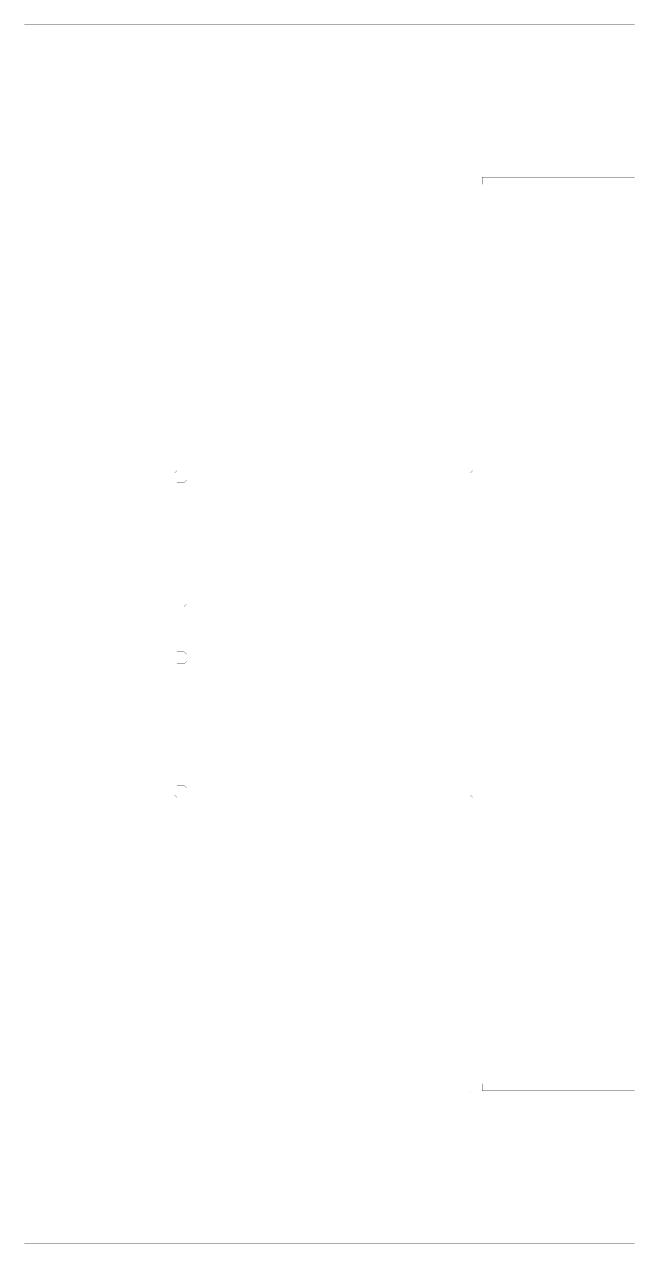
# Model space of a CAD drawing. Header units: metres. Extents: x 0 to 4935, y -4935 to 0.
# Drawn here: x 0 to 2467, y -4935 to 0 of the extents above; entities that cross this region are included whole.
import ezdxf

# ---------------------------------------------------------------- set-up
doc = ezdxf.new("R2010")
doc.units = ezdxf.units.M
doc.layers.add('conductor', color=1, linetype='Continuous')
doc.layers.add('substrate', color=5, linetype='Continuous')

msp = doc.modelspace()

# ---------------------------------------------------------------- linework, layer by layer
at = {"layer": 'conductor', "const_width": 0.5}
msp.add_lwpolyline([(2472.3, -618.1), (2462.6, -618.1), (2453, -618.1), (2443.3, -618.1), (2433.7, -618.1), (2424, -618.1), (2414.4, -618.1), (2404.7, -618.1), (2395, -618.1), (2385.4, -618.1), (2375.7, -618.1), (2366.1, -618.1), (2356.4, -618.1), (2346.8, -618.1), (2337.1, -618.1), (2327.4, -618.1), (2317.8, -618.1), (2308.1, -618.1), (2298.5, -618.1), (2288.8, -618.1), (2279.1, -618.1), (2269.5, -618.1), (2259.8, -618.1), (2250.2, -618.1), (2240.5, -618.1), (2230.9, -618.1), (2221.2, -618.1), (2211.5, -618.1), (2201.9, -618.1), (2192.2, -618.1), (2182.6, -618.1), (2172.9, -618.1), (2163.3, -618.1), (2153.6, -618.1), (2143.9, -618.1), (2134.3, -618.1), (2124.6, -618.1), (2115, -618.1), (2105.3, -618.1), (2095.7, -618.1), (2086, -618.1), (2076.3, -618.1), (2066.7, -618.1), (2057, -618.1), (2047.4, -618.1), (2037.7, -618.1), (2028.1, -618.1), (2018.4, -618.1), (2008.7, -618.1), (1999.1, -618.1), (1989.4, -618.1), (1979.8, -618.1), (1970.1, -618.1), (1960.5, -618.1), (1950.8, -618.1), (1941.1, -618.1), (1931.5, -618.1), (1921.8, -618.1), (1912.2, -618.1), (1902.5, -618.1), (1892.9, -618.1), (1883.2, -618.1), (1873.5, -618.1), (1863.9, -618.1), (1854.2, -618.1), (1854.2, -627.7), (1854.2, -637.4), (1854.2, -647), (1844.6, -656.7), (1834.9, -656.7), (1825.3, -656.7), (1815.6, -656.7), (1815.6, -666.4), (1815.6, -676), (1815.6, -685.7), (1815.6, -695.3), (1815.6, -705), (1815.6, -714.6), (1815.6, -724.3), (1815.6, -734), (1815.6, -743.6), (1815.6, -753.3), (1815.6, -762.9), (1815.6, -772.6), (1815.6, -782.3), (1815.6, -791.9), (1815.6, -801.6), (1815.6, -811.2), (1815.6, -820.9), (1815.6, -830.5), (1815.6, -840.2), (1815.6, -849.9), (1815.6, -859.5), (1815.6, -869.2), (1815.6, -878.8), (1815.6, -888.5), (1815.6, -898.1), (1815.6, -907.8), (1815.6, -917.5), (1815.6, -927.1), (1815.6, -936.8), (1815.6, -946.4), (1815.6, -956.1), (1815.6, -965.7), (1815.6, -975.4), (1815.6, -985.1), (1815.6, -994.7), (1815.6, -1004.4), (1815.6, -1014), (1815.6, -1023.7), (1815.6, -1033.3), (1815.6, -1043), (1815.6, -1052.7), (1815.6, -1062.3), (1815.6, -1072), (1815.6, -1081.6), (1815.6, -1091.3), (1815.6, -1100.9), (1815.6, -1110.6), (1815.6, -1120.3), (1815.6, -1129.9), (1815.6, -1139.6), (1815.6, -1149.2), (1815.6, -1158.9), (1815.6, -1168.5), (1815.6, -1178.2), (1815.6, -1187.9), (1815.6, -1197.5), (1815.6, -1207.2), (1815.6, -1216.8), (1815.6, -1226.5), (1815.6, -1236.1), (1815.6, -1245.8), (1815.6, -1255.5), (1815.6, -1265.1), (1815.6, -1274.8), (1815.6, -1284.4), (1815.6, -1294.1), (1815.6, -1303.8), (1815.6, -1313.4), (1815.6, -1323.1), (1815.6, -1332.7), (1815.6, -1342.4), (1815.6, -1352), (1815.6, -1361.7), (1815.6, -1371.4), (1815.6, -1381), (1815.6, -1390.7), (1815.6, -1400.3), (1815.6, -1410), (1815.6, -1419.6), (1815.6, -1429.3), (1815.6, -1439), (1815.6, -1448.6), (1815.6, -1458.3), (1815.6, -1467.9), (1815.6, -1477.6), (1815.6, -1487.2), (1815.6, -1496.9), (1815.6, -1506.6), (1815.6, -1516.2), (1815.6, -1525.9), (1815.6, -1535.5), (1815.6, -1545.2), (1815.6, -1554.8), (1815.6, -1564.5), (1815.6, -1574.2), (1815.6, -1583.8), (1815.6, -1593.5), (1815.6, -1603.1), (1815.6, -1612.8), (1815.6, -1622.4), (1815.6, -1632.1), (1815.6, -1641.8), (1815.6, -1651.4), (1815.6, -1661.1), (1815.6, -1670.7), (1815.6, -1680.4), (1815.6, -1690), (1815.6, -1699.7), (1815.6, -1709.4), (1815.6, -1719), (1815.6, -1728.7), (1815.6, -1738.3), (1815.6, -1748), (1815.6, -1757.6), (1815.6, -1767.3), (1815.6, -1777), (1815.6, -1786.6), (1815.6, -1796.3), (1815.6, -1805.9), (1805.9, -1815.6), (1796.3, -1815.6), (1786.6, -1815.6), (1777, -1815.6), (1767.3, -1815.6), (1757.6, -1815.6), (1748, -1815.6), (1738.3, -1815.6), (1728.7, -1815.6), (1719, -1815.6), (1709.4, -1815.6), (1699.7, -1815.6), (1690, -1815.6), (1680.4, -1815.6), (1670.7, -1815.6), (1661.1, -1815.6), (1651.4, -1815.6), (1641.8, -1815.6), (1632.1, -1815.6), (1622.4, -1815.6), (1612.8, -1815.6), (1603.1, -1815.6), (1593.5, -1815.6), (1583.8, -1815.6), (1574.2, -1815.6), (1564.5, -1815.6), (1554.8, -1815.6), (1545.2, -1815.6), (1535.5, -1815.6), (1525.9, -1815.6), (1516.2, -1815.6), (1506.6, -1815.6), (1496.9, -1815.6), (1487.2, -1815.6), (1477.6, -1815.6), (1467.9, -1815.6), (1458.3, -1815.6), (1448.6, -1815.6), (1439, -1815.6), (1429.3, -1815.6), (1419.6, -1815.6), (1410, -1815.6), (1400.3, -1815.6), (1390.7, -1815.6), (1381, -1815.6), (1371.4, -1815.6), (1361.7, -1815.6), (1352, -1815.6), (1342.4, -1815.6), (1332.7, -1815.6), (1323.1, -1815.6), (1313.4, -1815.6), (1303.8, -1815.6), (1294.1, -1815.6), (1284.4, -1815.6), (1274.8, -1815.6), (1265.1, -1815.6), (1255.5, -1815.6), (1245.8, -1815.6), (1236.1, -1815.6), (1226.5, -1815.6), (1216.8, -1815.6), (1207.2, -1815.6), (1197.5, -1815.6), (1187.9, -1815.6), (1178.2, -1815.6), (1168.5, -1815.6), (1158.9, -1815.6), (1149.2, -1815.6), (1139.6, -1815.6), (1129.9, -1815.6), (1120.3, -1815.6), (1110.6, -1815.6), (1100.9, -1815.6), (1091.3, -1815.6), (1081.6, -1815.6), (1072, -1815.6), (1062.3, -1815.6), (1052.7, -1815.6), (1043, -1815.6), (1033.3, -1815.6), (1023.7, -1815.6), (1014, -1815.6), (1004.4, -1815.6), (994.7, -1815.6), (985.1, -1815.6), (975.4, -1815.6), (965.7, -1815.6), (956.1, -1815.6), (946.4, -1815.6), (936.8, -1815.6), (927.1, -1815.6), (917.5, -1815.6), (907.8, -1815.6), (898.1, -1815.6), (888.5, -1815.6), (878.8, -1815.6), (869.2, -1815.6), (859.5, -1815.6), (849.9, -1815.6), (840.2, -1815.6), (830.5, -1815.6), (820.9, -1815.6), (811.2, -1815.6), (801.6, -1815.6), (791.9, -1815.6), (782.3, -1815.6), (772.6, -1815.6), (762.9, -1815.6), (753.3, -1815.6), (743.6, -1815.6), (734, -1815.6), (724.3, -1815.6), (714.6, -1815.6), (705, -1815.6), (695.3, -1815.6), (685.7, -1815.6), (676, -1815.6), (666.4, -1815.6), (656.7, -1815.6), (656.7, -1825.3), (656.7, -1834.9), (656.7, -1844.6), (647, -1854.2), (637.4, -1854.2), (627.7, -1854.2), (618.1, -1854.2), (618.1, -1863.9), (618.1, -1873.5), (618.1, -1883.2), (618.1, -1892.9), (618.1, -1902.5), (618.1, -1912.2), (618.1, -1921.8), (618.1, -1931.5), (618.1, -1941.1), (618.1, -1950.8), (618.1, -1960.5), (618.1, -1970.1), (618.1, -1979.8), (618.1, -1989.4), (618.1, -1999.1), (618.1, -2008.7), (618.1, -2018.4), (618.1, -2028.1), (618.1, -2037.7), (618.1, -2047.4), (618.1, -2057), (618.1, -2066.7), (618.1, -2076.3), (618.1, -2086), (618.1, -2095.7), (618.1, -2105.3), (618.1, -2115), (618.1, -2124.6), (618.1, -2134.3), (618.1, -2143.9), (618.1, -2153.6), (618.1, -2163.3), (618.1, -2172.9), (618.1, -2182.6), (618.1, -2192.2), (618.1, -2201.9), (618.1, -2211.5), (618.1, -2221.2), (618.1, -2230.9), (618.1, -2240.5), (618.1, -2250.2), (618.1, -2259.8), (618.1, -2269.5), (618.1, -2279.1), (618.1, -2288.8), (618.1, -2298.5), (618.1, -2308.1), (627.7, -2308.1), (637.4, -2308.1), (647, -2308.1), (656.7, -2317.8), (656.7, -2327.4), (656.7, -2337.1), (656.7, -2346.8), (647, -2356.4), (637.4, -2356.4), (627.7, -2356.4), (618.1, -2356.4), (618.1, -2366.1), (618.1, -2375.7), (618.1, -2385.4), (618.1, -2395), (618.1, -2404.7), (618.1, -2414.4), (618.1, -2424), (618.1, -2433.7), (618.1, -2443.3), (618.1, -2453), (618.1, -2462.6), (618.1, -2472.3), (618.1, -2482), (618.1, -2491.6), (618.1, -2501.3), (618.1, -2510.9), (618.1, -2520.6), (618.1, -2530.2), (618.1, -2539.9), (627.7, -2539.9), (637.4, -2539.9), (647, -2539.9), (656.7, -2549.6), (656.7, -2559.2), (656.7, -2568.9), (656.7, -2578.5), (647, -2588.2), (637.4, -2588.2), (627.7, -2588.2), (618.1, -2588.2), (618.1, -2597.8), (618.1, -2607.5), (618.1, -2617.2), (618.1, -2626.8), (618.1, -2636.5), (618.1, -2646.1), (618.1, -2655.8), (618.1, -2665.4), (618.1, -2675.1), (618.1, -2684.8), (618.1, -2694.4), (618.1, -2704.1), (618.1, -2713.7), (618.1, -2723.4), (618.1, -2733), (618.1, -2742.7), (618.1, -2752.4), (618.1, -2762), (618.1, -2771.7), (618.1, -2781.3), (618.1, -2791), (618.1, -2800.6), (618.1, -2810.3), (618.1, -2820), (618.1, -2829.6), (618.1, -2839.3), (618.1, -2848.9), (618.1, -2858.6), (618.1, -2868.3), (618.1, -2877.9), (618.1, -2887.6), (618.1, -2897.2), (618.1, -2906.9), (618.1, -2916.5), (618.1, -2926.2), (618.1, -2935.9), (618.1, -2945.5), (618.1, -2955.2), (618.1, -2964.8), (618.1, -2974.5), (618.1, -2984.1), (618.1, -2993.8), (618.1, -3003.5), (618.1, -3013.1), (618.1, -3022.8), (618.1, -3032.4), (618.1, -3042.1), (618.1, -3051.7), (618.1, -3061.4), (618.1, -3071.1), (618.1, -3080.7), (627.7, -3080.7), (637.4, -3080.7), (647, -3080.7), (656.7, -3090.4), (656.7, -3100), (656.7, -3109.7), (656.7, -3119.3), (666.4, -3119.3), (676, -3119.3), (685.7, -3119.3), (695.3, -3119.3), (705, -3119.3), (714.6, -3119.3), (724.3, -3119.3), (734, -3119.3), (743.6, -3119.3), (753.3, -3119.3), (762.9, -3119.3), (772.6, -3119.3), (782.3, -3119.3), (791.9, -3119.3), (801.6, -3119.3), (811.2, -3119.3), (820.9, -3119.3), (830.5, -3119.3), (840.2, -3119.3), (849.9, -3119.3), (859.5, -3119.3), (869.2, -3119.3), (878.8, -3119.3), (888.5, -3119.3), (898.1, -3119.3), (907.8, -3119.3), (917.5, -3119.3), (927.1, -3119.3), (936.8, -3119.3), (946.4, -3119.3), (956.1, -3119.3), (965.7, -3119.3), (975.4, -3119.3), (985.1, -3119.3), (994.7, -3119.3), (1004.4, -3119.3), (1014, -3119.3), (1023.7, -3119.3), (1033.3, -3119.3), (1043, -3119.3), (1052.7, -3119.3), (1062.3, -3119.3), (1072, -3119.3), (1081.6, -3119.3), (1091.3, -3119.3), (1100.9, -3119.3), (1110.6, -3119.3), (1120.3, -3119.3), (1129.9, -3119.3), (1139.6, -3119.3), (1149.2, -3119.3), (1158.9, -3119.3), (1168.5, -3119.3), (1178.2, -3119.3), (1187.9, -3119.3), (1197.5, -3119.3), (1207.2, -3119.3), (1216.8, -3119.3), (1226.5, -3119.3), (1236.1, -3119.3), (1245.8, -3119.3), (1255.5, -3119.3), (1265.1, -3119.3), (1274.8, -3119.3), (1284.4, -3119.3), (1294.1, -3119.3), (1303.8, -3119.3), (1313.4, -3119.3), (1323.1, -3119.3), (1332.7, -3119.3), (1342.4, -3119.3), (1352, -3119.3), (1361.7, -3119.3), (1371.4, -3119.3), (1381, -3119.3), (1390.7, -3119.3), (1400.3, -3119.3), (1410, -3119.3), (1419.6, -3119.3), (1429.3, -3119.3), (1439, -3119.3), (1448.6, -3119.3), (1458.3, -3119.3), (1467.9, -3119.3), (1477.6, -3119.3), (1487.2, -3119.3), (1496.9, -3119.3), (1506.6, -3119.3), (1516.2, -3119.3), (1525.9, -3119.3), (1535.5, -3119.3), (1545.2, -3119.3), (1554.8, -3119.3), (1564.5, -3119.3), (1574.2, -3119.3), (1583.8, -3119.3), (1593.5, -3119.3), (1603.1, -3119.3), (1612.8, -3119.3), (1622.4, -3119.3), (1632.1, -3119.3), (1641.8, -3119.3), (1651.4, -3119.3), (1661.1, -3119.3), (1670.7, -3119.3), (1680.4, -3119.3), (1690, -3119.3), (1699.7, -3119.3), (1709.4, -3119.3), (1719, -3119.3), (1728.7, -3119.3), (1738.3, -3119.3), (1748, -3119.3), (1757.6, -3119.3), (1767.3, -3119.3), (1777, -3119.3), (1786.6, -3119.3), (1796.3, -3119.3), (1805.9, -3119.3), (1815.6, -3129), (1815.6, -3138.7), (1815.6, -3148.3), (1815.6, -3158), (1815.6, -3167.6), (1815.6, -3177.3), (1815.6, -3186.9), (1815.6, -3196.6), (1815.6, -3206.3), (1815.6, -3215.9), (1815.6, -3225.6), (1815.6, -3235.2), (1815.6, -3244.9), (1815.6, -3254.5), (1815.6, -3264.2), (1815.6, -3273.9), (1815.6, -3283.5), (1815.6, -3293.2), (1815.6, -3302.8), (1815.6, -3312.5), (1815.6, -3322.1), (1815.6, -3331.8), (1815.6, -3341.5), (1815.6, -3351.1), (1815.6, -3360.8), (1815.6, -3370.4), (1815.6, -3380.1), (1815.6, -3389.8), (1815.6, -3399.4), (1815.6, -3409.1), (1815.6, -3418.7), (1815.6, -3428.4), (1815.6, -3438), (1815.6, -3447.7), (1815.6, -3457.4), (1815.6, -3467), (1815.6, -3476.7), (1815.6, -3486.3), (1815.6, -3496), (1815.6, -3505.6), (1815.6, -3515.3), (1815.6, -3525), (1815.6, -3534.6), (1815.6, -3544.3), (1815.6, -3553.9), (1815.6, -3563.6), (1815.6, -3573.2), (1815.6, -3582.9), (1815.6, -3592.6), (1815.6, -3602.2), (1815.6, -3611.9), (1815.6, -3621.5), (1815.6, -3631.2), (1815.6, -3640.8), (1815.6, -3650.5), (1815.6, -3660.2), (1815.6, -3669.8), (1815.6, -3679.5), (1815.6, -3689.1), (1815.6, -3698.8), (1815.6, -3708.4), (1815.6, -3718.1), (1815.6, -3727.8), (1815.6, -3737.4), (1815.6, -3747.1), (1815.6, -3756.7), (1815.6, -3766.4), (1815.6, -3776), (1815.6, -3785.7), (1815.6, -3795.4), (1815.6, -3805), (1815.6, -3814.7), (1815.6, -3824.3), (1815.6, -3834), (1815.6, -3843.6), (1815.6, -3853.3), (1815.6, -3863), (1815.6, -3872.6), (1815.6, -3882.3), (1815.6, -3891.9), (1815.6, -3901.6), (1815.6, -3911.3), (1815.6, -3920.9), (1815.6, -3930.6), (1815.6, -3940.2), (1815.6, -3949.9), (1815.6, -3959.5), (1815.6, -3969.2), (1815.6, -3978.9), (1815.6, -3988.5), (1815.6, -3998.2), (1815.6, -4007.8), (1815.6, -4017.5), (1815.6, -4027.1), (1815.6, -4036.8), (1815.6, -4046.5), (1815.6, -4056.1), (1815.6, -4065.8), (1815.6, -4075.4), (1815.6, -4085.1), (1815.6, -4094.7), (1815.6, -4104.4), (1815.6, -4114.1), (1815.6, -4123.7), (1815.6, -4133.4), (1815.6, -4143), (1815.6, -4152.7), (1815.6, -4162.3), (1815.6, -4172), (1815.6, -4181.7), (1815.6, -4191.3), (1815.6, -4201), (1815.6, -4210.6), (1815.6, -4220.3), (1815.6, -4229.9), (1815.6, -4239.6), (1815.6, -4249.3), (1815.6, -4258.9), (1815.6, -4268.6), (1815.6, -4278.2), (1825.3, -4278.2), (1834.9, -4278.2), (1844.6, -4278.2), (1854.2, -4287.9), (1854.2, -4297.5), (1854.2, -4307.2), (1854.2, -4316.9), (1863.9, -4316.9), (1873.5, -4316.9), (1883.2, -4316.9), (1892.9, -4316.9), (1902.5, -4316.9), (1912.2, -4316.9), (1921.8, -4316.9), (1931.5, -4316.9), (1941.1, -4316.9), (1950.8, -4316.9), (1960.5, -4316.9), (1970.1, -4316.9), (1979.8, -4316.9), (1989.4, -4316.9), (1999.1, -4316.9), (2008.7, -4316.9), (2018.4, -4316.9), (2028.1, -4316.9), (2037.7, -4316.9), (2047.4, -4316.9), (2057, -4316.9), (2066.7, -4316.9), (2076.3, -4316.9), (2086, -4316.9), (2095.7, -4316.9), (2105.3, -4316.9), (2115, -4316.9), (2124.6, -4316.9), (2134.3, -4316.9), (2143.9, -4316.9), (2153.6, -4316.9), (2163.3, -4316.9), (2172.9, -4316.9), (2182.6, -4316.9), (2192.2, -4316.9), (2201.9, -4316.9), (2211.5, -4316.9), (2221.2, -4316.9), (2230.9, -4316.9), (2240.5, -4316.9), (2250.2, -4316.9), (2259.8, -4316.9), (2269.5, -4316.9), (2279.1, -4316.9), (2288.8, -4316.9), (2298.5, -4316.9), (2308.1, -4316.9), (2317.8, -4316.9), (2327.4, -4316.9), (2337.1, -4316.9), (2346.8, -4316.9), (2356.4, -4316.9), (2366.1, -4316.9), (2375.7, -4316.9), (2385.4, -4316.9), (2395, -4316.9), (2404.7, -4316.9), (2414.4, -4316.9), (2424, -4316.9), (2433.7, -4316.9), (2443.3, -4316.9), (2453, -4316.9), (2462.6, -4316.9), (2472.3, -4316.9)], dxfattribs=at)
at = {"layer": 'substrate', "const_width": 0.5}
for points in [[(2472.3, 0), (2462.6, 0), (2453, 0), (2443.3, 0), (2433.7, 0), (2424, 0), (2414.4, 0), (2404.7, 0), (2395, 0), (2385.4, 0), (2375.7, 0), (2366.1, 0), (2356.4, 0), (2346.8, 0), (2337.1, 0), (2327.4, 0), (2317.8, 0), (2308.1, 0), (2298.5, 0), (2288.8, 0), (2279.1, 0), (2269.5, 0), (2259.8, 0), (2250.2, 0), (2240.5, 0), (2230.9, 0), (2221.2, 0), (2211.5, 0), (2201.9, 0), (2192.2, 0), (2182.6, 0), (2172.9, 0), (2163.3, 0), (2153.6, 0), (2143.9, 0), (2134.3, 0), (2124.6, 0), (2115, 0), (2105.3, 0), (2095.7, 0), (2086, 0), (2076.3, 0), (2066.7, 0), (2057, 0), (2047.4, 0), (2037.7, 0), (2028.1, 0), (2018.4, 0), (2008.7, 0), (1999.1, 0), (1989.4, 0), (1979.8, 0), (1970.1, 0), (1960.5, 0), (1950.8, 0), (1941.1, 0), (1931.5, 0), (1921.8, 0), (1912.2, 0), (1902.5, 0), (1892.9, 0), (1883.2, 0), (1873.5, 0), (1863.9, 0), (1854.2, 0), (1844.6, 0), (1834.9, 0), (1825.3, 0), (1815.6, 0), (1805.9, 0), (1796.3, 0), (1786.6, 0), (1777, 0), (1767.3, 0), (1757.6, 0), (1748, 0), (1738.3, 0), (1728.7, 0), (1719, 0), (1709.4, 0), (1699.7, 0), (1690, 0), (1680.4, 0), (1670.7, 0), (1661.1, 0), (1651.4, 0), (1641.8, 0), (1632.1, 0), (1622.4, 0), (1612.8, 0), (1603.1, 0), (1593.5, 0), (1583.8, 0), (1574.2, 0), (1564.5, 0), (1554.8, 0), (1545.2, 0), (1535.5, 0), (1525.9, 0), (1516.2, 0), (1506.6, 0), (1496.9, 0), (1487.2, 0), (1477.6, 0), (1467.9, 0), (1458.3, 0), (1448.6, 0), (1439, 0), (1429.3, 0), (1419.6, 0), (1410, 0), (1400.3, 0), (1390.7, 0), (1381, 0), (1371.4, 0), (1361.7, 0), (1352, 0), (1342.4, 0), (1332.7, 0), (1323.1, 0), (1313.4, 0), (1303.8, 0), (1294.1, 0), (1284.4, 0), (1274.8, 0), (1265.1, 0), (1255.5, 0), (1245.8, 0), (1236.1, 0), (1226.5, 0), (1216.8, 0), (1207.2, 0), (1197.5, 0), (1187.9, 0), (1178.2, 0), (1168.5, 0), (1158.9, 0), (1149.2, 0), (1139.6, 0), (1129.9, 0), (1120.3, 0), (1110.6, 0), (1100.9, 0), (1091.3, 0), (1081.6, 0), (1072, 0), (1062.3, 0), (1052.7, 0), (1043, 0), (1033.3, 0), (1023.7, 0), (1014, 0), (1004.4, 0), (994.7, 0), (985.1, 0), (975.4, 0), (965.7, 0), (956.1, 0), (946.4, 0), (936.8, 0), (927.1, 0), (917.5, 0), (907.8, 0), (898.1, 0), (888.5, 0), (878.8, 0), (869.2, 0), (859.5, 0), (849.9, 0), (840.2, 0), (830.5, 0), (820.9, 0), (811.2, 0), (801.6, 0), (791.9, 0), (782.3, 0), (772.6, 0), (762.9, 0), (753.3, 0), (743.6, 0), (734, 0), (724.3, 0), (714.6, 0), (705, 0), (695.3, 0), (685.7, 0), (676, 0), (666.4, 0), (656.7, 0), (647, 0), (637.4, 0), (627.7, 0), (618.1, 0), (608.4, 0), (598.8, 0), (589.1, 0), (579.4, 0), (569.8, 0), (560.1, 0), (550.5, 0), (540.8, 0), (531.2, 0), (521.5, 0), (511.8, 0), (502.2, 0), (492.5, 0), (482.9, 0), (473.2, 0), (463.6, 0), (453.9, 0), (444.2, 0), (434.6, 0), (424.9, 0), (415.3, 0), (405.6, 0), (396, 0), (386.3, 0), (376.6, 0), (367, 0), (357.3, 0), (347.7, 0), (338, 0), (328.4, 0), (318.7, 0), (309, 0), (299.4, 0), (289.7, 0), (280.1, 0), (270.4, 0), (260.8, 0), (251.1, 0), (241.4, 0), (231.8, 0), (222.1, 0), (212.5, 0), (202.8, 0), (193.1, 0), (183.5, 0), (173.8, 0), (164.2, 0), (154.5, 0), (144.9, 0), (135.2, 0), (125.5, 0), (115.9, 0), (106.2, 0), (96.6, 0), (86.9, 0), (77.3, 0), (67.6, 0), (57.9, 0), (48.3, 0), (38.6, 0), (29, 0), (19.3, 0), (9.7, 0), (0, 0), (0, -9.7), (0, -19.3), (0, -29), (0, -38.6), (0, -48.3), (0, -57.9), (0, -67.6), (0, -77.3), (0, -86.9), (0, -96.6), (0, -106.2), (0, -115.9), (0, -125.5), (0, -135.2), (0, -144.9), (0, -154.5), (0, -164.2), (0, -173.8), (0, -183.5), (0, -193.1), (0, -202.8), (0, -212.5), (0, -222.1), (0, -231.8), (0, -241.4), (0, -251.1), (0, -260.8), (0, -270.4), (0, -280.1), (0, -289.7), (0, -299.4), (0, -309), (0, -318.7), (0, -328.4), (0, -338), (0, -347.7), (0, -357.3), (0, -367), (0, -376.6), (0, -386.3), (0, -396), (0, -405.6), (0, -415.3), (0, -424.9), (0, -434.6), (0, -444.2), (0, -453.9), (0, -463.6), (0, -473.2), (0, -482.9), (0, -492.5), (0, -502.2), (0, -511.8), (0, -521.5), (0, -531.2), (0, -540.8), (0, -550.5), (0, -560.1), (0, -569.8), (0, -579.4), (0, -589.1), (0, -598.8), (0, -608.4), (0, -618.1), (0, -627.7), (0, -637.4), (0, -647), (0, -656.7), (0, -666.4), (0, -676), (0, -685.7), (0, -695.3), (0, -705), (0, -714.6), (0, -724.3), (0, -734), (0, -743.6), (0, -753.3), (0, -762.9), (0, -772.6), (0, -782.3), (0, -791.9), (0, -801.6), (0, -811.2), (0, -820.9), (0, -830.5), (0, -840.2), (0, -849.9), (0, -859.5), (0, -869.2), (0, -878.8), (0, -888.5), (0, -898.1), (0, -907.8), (0, -917.5), (0, -927.1), (0, -936.8), (0, -946.4), (0, -956.1), (0, -965.7), (0, -975.4), (0, -985.1), (0, -994.7), (0, -1004.4), (0, -1014), (0, -1023.7), (0, -1033.3), (0, -1043), (0, -1052.7), (0, -1062.3), (0, -1072), (0, -1081.6), (0, -1091.3), (0, -1100.9), (0, -1110.6), (0, -1120.3), (0, -1129.9), (0, -1139.6), (0, -1149.2), (0, -1158.9), (0, -1168.5), (0, -1178.2), (0, -1187.9), (0, -1197.5), (0, -1207.2), (0, -1216.8), (0, -1226.5), (0, -1236.1), (0, -1245.8), (0, -1255.5), (0, -1265.1), (0, -1274.8), (0, -1284.4), (0, -1294.1), (0, -1303.8), (0, -1313.4), (0, -1323.1), (0, -1332.7), (0, -1342.4), (0, -1352), (0, -1361.7), (0, -1371.4), (0, -1381), (0, -1390.7), (0, -1400.3), (0, -1410), (0, -1419.6), (0, -1429.3), (0, -1439), (0, -1448.6), (0, -1458.3), (0, -1467.9), (0, -1477.6), (0, -1487.2), (0, -1496.9), (0, -1506.6), (0, -1516.2), (0, -1525.9), (0, -1535.5), (0, -1545.2), (0, -1554.8), (0, -1564.5), (0, -1574.2), (0, -1583.8), (0, -1593.5), (0, -1603.1), (0, -1612.8), (0, -1622.4), (0, -1632.1), (0, -1641.8), (0, -1651.4), (0, -1661.1), (0, -1670.7), (0, -1680.4), (0, -1690), (0, -1699.7), (0, -1709.4), (0, -1719), (0, -1728.7), (0, -1738.3), (0, -1748), (0, -1757.6), (0, -1767.3), (0, -1777), (0, -1786.6), (0, -1796.3), (0, -1805.9), (0, -1815.6), (0, -1825.3), (0, -1834.9), (0, -1844.6), (0, -1854.2), (0, -1863.9), (0, -1873.5), (0, -1883.2), (0, -1892.9), (0, -1902.5), (0, -1912.2), (0, -1921.8), (0, -1931.5), (0, -1941.1), (0, -1950.8), (0, -1960.5), (0, -1970.1), (0, -1979.8), (0, -1989.4), (0, -1999.1), (0, -2008.7), (0, -2018.4), (0, -2028.1), (0, -2037.7), (0, -2047.4), (0, -2057), (0, -2066.7), (0, -2076.3), (0, -2086), (0, -2095.7), (0, -2105.3), (0, -2115), (0, -2124.6), (0, -2134.3), (0, -2143.9), (0, -2153.6), (0, -2163.3), (0, -2172.9), (0, -2182.6), (0, -2192.2), (0, -2201.9), (0, -2211.5), (0, -2221.2), (0, -2230.9), (0, -2240.5), (0, -2250.2), (0, -2259.8), (0, -2269.5), (0, -2279.1), (0, -2288.8), (0, -2298.5), (0, -2308.1), (0, -2317.8), (0, -2327.4), (0, -2337.1), (0, -2346.8), (0, -2356.4), (0, -2366.1), (0, -2375.7), (0, -2385.4), (0, -2395), (0, -2404.7), (0, -2414.4), (0, -2424), (0, -2433.7), (0, -2443.3), (0, -2453), (0, -2462.6), (0, -2472.3), (0, -2482), (0, -2491.6), (0, -2501.3), (0, -2510.9), (0, -2520.6), (0, -2530.2), (0, -2539.9), (0, -2549.6), (0, -2559.2), (0, -2568.9), (0, -2578.5), (0, -2588.2), (0, -2597.8), (0, -2607.5), (0, -2617.2), (0, -2626.8), (0, -2636.5), (0, -2646.1), (0, -2655.8), (0, -2665.4), (0, -2675.1), (0, -2684.8), (0, -2694.4), (0, -2704.1), (0, -2713.7), (0, -2723.4), (0, -2733), (0, -2742.7), (0, -2752.4), (0, -2762), (0, -2771.7), (0, -2781.3), (0, -2791), (0, -2800.6), (0, -2810.3), (0, -2820), (0, -2829.6), (0, -2839.3), (0, -2848.9), (0, -2858.6), (0, -2868.3), (0, -2877.9), (0, -2887.6), (0, -2897.2), (0, -2906.9), (0, -2916.5), (0, -2926.2), (0, -2935.9), (0, -2945.5), (0, -2955.2), (0, -2964.8), (0, -2974.5), (0, -2984.1), (0, -2993.8), (0, -3003.5), (0, -3013.1), (0, -3022.8), (0, -3032.4), (0, -3042.1), (0, -3051.7), (0, -3061.4), (0, -3071.1), (0, -3080.7), (0, -3090.4), (0, -3100), (0, -3109.7), (0, -3119.3), (0, -3129), (0, -3138.7), (0, -3148.3), (0, -3158), (0, -3167.6), (0, -3177.3), (0, -3186.9), (0, -3196.6), (0, -3206.3), (0, -3215.9), (0, -3225.6), (0, -3235.2), (0, -3244.9), (0, -3254.5), (0, -3264.2), (0, -3273.9), (0, -3283.5), (0, -3293.2), (0, -3302.8), (0, -3312.5), (0, -3322.1), (0, -3331.8), (0, -3341.5), (0, -3351.1), (0, -3360.8), (0, -3370.4), (0, -3380.1), (0, -3389.8), (0, -3399.4), (0, -3409.1), (0, -3418.7), (0, -3428.4), (0, -3438), (0, -3447.7), (0, -3457.4), (0, -3467), (0, -3476.7), (0, -3486.3), (0, -3496), (0, -3505.6), (0, -3515.3), (0, -3525), (0, -3534.6), (0, -3544.3), (0, -3553.9), (0, -3563.6), (0, -3573.2), (0, -3582.9), (0, -3592.6), (0, -3602.2), (0, -3611.9), (0, -3621.5), (0, -3631.2), (0, -3640.8), (0, -3650.5), (0, -3660.2), (0, -3669.8), (0, -3679.5), (0, -3689.1), (0, -3698.8), (0, -3708.4), (0, -3718.1), (0, -3727.8), (0, -3737.4), (0, -3747.1), (0, -3756.7), (0, -3766.4), (0, -3776), (0, -3785.7), (0, -3795.4), (0, -3805), (0, -3814.7), (0, -3824.3), (0, -3834), (0, -3843.6), (0, -3853.3), (0, -3863), (0, -3872.6), (0, -3882.3), (0, -3891.9), (0, -3901.6), (0, -3911.3), (0, -3920.9), (0, -3930.6), (0, -3940.2), (0, -3949.9), (0, -3959.5), (0, -3969.2), (0, -3978.9), (0, -3988.5), (0, -3998.2), (0, -4007.8), (0, -4017.5), (0, -4027.1), (0, -4036.8), (0, -4046.5), (0, -4056.1), (0, -4065.8), (0, -4075.4), (0, -4085.1), (0, -4094.7), (0, -4104.4), (0, -4114.1), (0, -4123.7), (0, -4133.4), (0, -4143), (0, -4152.7), (0, -4162.3), (0, -4172), (0, -4181.7), (0, -4191.3), (0, -4201), (0, -4210.6), (0, -4220.3), (0, -4229.9), (0, -4239.6), (0, -4249.3), (0, -4258.9), (0, -4268.6), (0, -4278.2), (0, -4287.9), (0, -4297.5), (0, -4307.2), (0, -4316.9), (0, -4326.5), (0, -4336.2), (0, -4345.8), (0, -4355.5), (0, -4365.1), (0, -4374.8), (0, -4384.5), (0, -4394.1), (0, -4403.8), (0, -4413.4), (0, -4423.1), (0, -4432.8), (0, -4442.4), (0, -4452.1), (0, -4461.7), (0, -4471.4), (0, -4481), (0, -4490.7), (0, -4500.4), (0, -4510), (0, -4519.7), (0, -4529.3), (0, -4539), (0, -4548.6), (0, -4558.3), (0, -4568), (0, -4577.6), (0, -4587.3), (0, -4596.9), (0, -4606.6), (0, -4616.2), (0, -4625.9), (0, -4635.6), (0, -4645.2), (0, -4654.9), (0, -4664.5), (0, -4674.2), (0, -4683.8), (0, -4693.5), (0, -4703.2), (0, -4712.8), (0, -4722.5), (0, -4732.1), (0, -4741.8), (0, -4751.4), (0, -4761.1), (0, -4770.8), (0, -4780.4), (0, -4790.1), (0, -4799.7), (0, -4809.4), (0, -4819), (0, -4828.7), (0, -4838.4), (0, -4848), (0, -4857.7), (0, -4867.3), (0, -4877), (0, -4886.6), (0, -4896.3), (0, -4906), (0, -4915.6), (0, -4925.3), (0, -4934.9), (9.7, -4934.9), (19.3, -4934.9), (29, -4934.9), (38.6, -4934.9), (48.3, -4934.9), (57.9, -4934.9), (67.6, -4934.9), (77.3, -4934.9), (86.9, -4934.9), (96.6, -4934.9), (106.2, -4934.9), (115.9, -4934.9), (125.5, -4934.9), (135.2, -4934.9), (144.9, -4934.9), (154.5, -4934.9), (164.2, -4934.9), (173.8, -4934.9), (183.5, -4934.9), (193.1, -4934.9), (202.8, -4934.9), (212.5, -4934.9), (222.1, -4934.9), (231.8, -4934.9), (241.4, -4934.9), (251.1, -4934.9), (260.8, -4934.9), (270.4, -4934.9), (280.1, -4934.9), (289.7, -4934.9), (299.4, -4934.9), (309, -4934.9), (318.7, -4934.9), (328.4, -4934.9), (338, -4934.9), (347.7, -4934.9), (357.3, -4934.9), (367, -4934.9), (376.6, -4934.9), (386.3, -4934.9), (396, -4934.9), (405.6, -4934.9), (415.3, -4934.9), (424.9, -4934.9), (434.6, -4934.9), (444.2, -4934.9), (453.9, -4934.9), (463.6, -4934.9), (473.2, -4934.9), (482.9, -4934.9), (492.5, -4934.9), (502.2, -4934.9), (511.8, -4934.9), (521.5, -4934.9), (531.2, -4934.9), (540.8, -4934.9), (550.5, -4934.9), (560.1, -4934.9), (569.8, -4934.9), (579.4, -4934.9), (589.1, -4934.9), (598.8, -4934.9), (608.4, -4934.9), (618.1, -4934.9), (627.7, -4934.9), (637.4, -4934.9), (647, -4934.9), (656.7, -4934.9), (666.4, -4934.9), (676, -4934.9), (685.7, -4934.9), (695.3, -4934.9), (705, -4934.9), (714.6, -4934.9), (724.3, -4934.9), (734, -4934.9), (743.6, -4934.9), (753.3, -4934.9), (762.9, -4934.9), (772.6, -4934.9), (782.3, -4934.9), (791.9, -4934.9), (801.6, -4934.9), (811.2, -4934.9), (820.9, -4934.9), (830.5, -4934.9), (840.2, -4934.9), (849.9, -4934.9), (859.5, -4934.9), (869.2, -4934.9), (878.8, -4934.9), (888.5, -4934.9), (898.1, -4934.9), (907.8, -4934.9), (917.5, -4934.9), (927.1, -4934.9), (936.8, -4934.9), (946.4, -4934.9), (956.1, -4934.9), (965.7, -4934.9), (975.4, -4934.9), (985.1, -4934.9), (994.7, -4934.9), (1004.4, -4934.9), (1014, -4934.9), (1023.7, -4934.9), (1033.3, -4934.9), (1043, -4934.9), (1052.7, -4934.9), (1062.3, -4934.9), (1072, -4934.9), (1081.6, -4934.9), (1091.3, -4934.9), (1100.9, -4934.9), (1110.6, -4934.9), (1120.3, -4934.9), (1129.9, -4934.9), (1139.6, -4934.9), (1149.2, -4934.9), (1158.9, -4934.9), (1168.5, -4934.9), (1178.2, -4934.9), (1187.9, -4934.9), (1197.5, -4934.9), (1207.2, -4934.9), (1216.8, -4934.9), (1226.5, -4934.9), (1236.1, -4934.9), (1245.8, -4934.9), (1255.5, -4934.9), (1265.1, -4934.9), (1274.8, -4934.9), (1284.4, -4934.9), (1294.1, -4934.9), (1303.8, -4934.9), (1313.4, -4934.9), (1323.1, -4934.9), (1332.7, -4934.9), (1342.4, -4934.9), (1352, -4934.9), (1361.7, -4934.9), (1371.4, -4934.9), (1381, -4934.9), (1390.7, -4934.9), (1400.3, -4934.9), (1410, -4934.9), (1419.6, -4934.9), (1429.3, -4934.9), (1439, -4934.9), (1448.6, -4934.9), (1458.3, -4934.9), (1467.9, -4934.9), (1477.6, -4934.9), (1487.2, -4934.9), (1496.9, -4934.9), (1506.6, -4934.9), (1516.2, -4934.9), (1525.9, -4934.9), (1535.5, -4934.9), (1545.2, -4934.9), (1554.8, -4934.9), (1564.5, -4934.9), (1574.2, -4934.9), (1583.8, -4934.9), (1593.5, -4934.9), (1603.1, -4934.9), (1612.8, -4934.9), (1622.4, -4934.9), (1632.1, -4934.9), (1641.8, -4934.9), (1651.4, -4934.9), (1661.1, -4934.9), (1670.7, -4934.9), (1680.4, -4934.9), (1690, -4934.9), (1699.7, -4934.9), (1709.4, -4934.9), (1719, -4934.9), (1728.7, -4934.9), (1738.3, -4934.9), (1748, -4934.9), (1757.6, -4934.9), (1767.3, -4934.9), (1777, -4934.9), (1786.6, -4934.9), (1796.3, -4934.9), (1805.9, -4934.9), (1815.6, -4934.9), (1825.3, -4934.9), (1834.9, -4934.9), (1844.6, -4934.9), (1854.2, -4934.9), (1863.9, -4934.9), (1873.5, -4934.9), (1883.2, -4934.9), (1892.9, -4934.9), (1902.5, -4934.9), (1912.2, -4934.9), (1921.8, -4934.9), (1931.5, -4934.9), (1941.1, -4934.9), (1950.8, -4934.9), (1960.5, -4934.9), (1970.1, -4934.9), (1979.8, -4934.9), (1989.4, -4934.9), (1999.1, -4934.9), (2008.7, -4934.9), (2018.4, -4934.9), (2028.1, -4934.9), (2037.7, -4934.9), (2047.4, -4934.9), (2057, -4934.9), (2066.7, -4934.9), (2076.3, -4934.9), (2086, -4934.9), (2095.7, -4934.9), (2105.3, -4934.9), (2115, -4934.9), (2124.6, -4934.9), (2134.3, -4934.9), (2143.9, -4934.9), (2153.6, -4934.9), (2163.3, -4934.9), (2172.9, -4934.9), (2182.6, -4934.9), (2192.2, -4934.9), (2201.9, -4934.9), (2211.5, -4934.9), (2221.2, -4934.9), (2230.9, -4934.9), (2240.5, -4934.9), (2250.2, -4934.9), (2259.8, -4934.9), (2269.5, -4934.9), (2279.1, -4934.9), (2288.8, -4934.9), (2298.5, -4934.9), (2308.1, -4934.9), (2317.8, -4934.9), (2327.4, -4934.9), (2337.1, -4934.9), (2346.8, -4934.9), (2356.4, -4934.9), (2366.1, -4934.9), (2375.7, -4934.9), (2385.4, -4934.9), (2395, -4934.9), (2404.7, -4934.9), (2414.4, -4934.9), (2424, -4934.9), (2433.7, -4934.9), (2443.3, -4934.9), (2453, -4934.9), (2462.6, -4934.9), (2472.3, -4934.9)], [(2472.3, -4326.5), (2462.6, -4326.5), (2453, -4326.5), (2443.3, -4326.5), (2433.7, -4326.5), (2424, -4326.5), (2414.4, -4326.5), (2404.7, -4326.5), (2395, -4326.5), (2385.4, -4326.5), (2375.7, -4326.5), (2366.1, -4326.5), (2356.4, -4326.5), (2346.8, -4326.5), (2337.1, -4326.5), (2327.4, -4326.5), (2317.8, -4326.5), (2308.1, -4326.5), (2298.5, -4326.5), (2288.8, -4326.5), (2279.1, -4326.5), (2269.5, -4326.5), (2259.8, -4326.5), (2250.2, -4326.5), (2240.5, -4326.5), (2230.9, -4326.5), (2221.2, -4326.5), (2211.5, -4326.5), (2201.9, -4326.5), (2192.2, -4326.5), (2182.6, -4326.5), (2172.9, -4326.5), (2163.3, -4326.5), (2153.6, -4326.5), (2143.9, -4326.5), (2134.3, -4326.5), (2124.6, -4326.5), (2115, -4326.5), (2105.3, -4326.5), (2095.7, -4326.5), (2086, -4326.5), (2076.3, -4326.5), (2066.7, -4326.5), (2057, -4326.5), (2047.4, -4326.5), (2037.7, -4326.5), (2028.1, -4326.5), (2018.4, -4326.5), (2008.7, -4326.5), (1999.1, -4326.5), (1989.4, -4326.5), (1979.8, -4326.5), (1970.1, -4326.5), (1960.5, -4326.5), (1950.8, -4326.5), (1941.1, -4326.5), (1931.5, -4326.5), (1921.8, -4326.5), (1912.2, -4326.5), (1902.5, -4326.5), (1892.9, -4326.5), (1883.2, -4326.5), (1873.5, -4326.5), (1863.9, -4326.5), (1854.2, -4326.5), (1844.6, -4326.5), (1834.9, -4326.5), (1825.3, -4326.5), (1815.6, -4326.5), (1805.9, -4316.9), (1805.9, -4307.2), (1805.9, -4297.5), (1805.9, -4287.9), (1805.9, -4278.2), (1805.9, -4268.6), (1805.9, -4258.9), (1805.9, -4249.3), (1805.9, -4239.6), (1805.9, -4229.9), (1805.9, -4220.3), (1805.9, -4210.6), (1805.9, -4201), (1805.9, -4191.3), (1805.9, -4181.7), (1805.9, -4172), (1805.9, -4162.3), (1805.9, -4152.7), (1805.9, -4143), (1805.9, -4133.4), (1805.9, -4123.7), (1805.9, -4114.1), (1805.9, -4104.4), (1805.9, -4094.7), (1805.9, -4085.1), (1805.9, -4075.4), (1805.9, -4065.8), (1805.9, -4056.1), (1805.9, -4046.5), (1805.9, -4036.8), (1805.9, -4027.1), (1805.9, -4017.5), (1805.9, -4007.8), (1805.9, -3998.2), (1805.9, -3988.5), (1805.9, -3978.9), (1805.9, -3969.2), (1805.9, -3959.5), (1805.9, -3949.9), (1805.9, -3940.2), (1805.9, -3930.6), (1805.9, -3920.9), (1805.9, -3911.3), (1805.9, -3901.6), (1805.9, -3891.9), (1805.9, -3882.3), (1805.9, -3872.6), (1805.9, -3863), (1805.9, -3853.3), (1805.9, -3843.6), (1805.9, -3834), (1805.9, -3824.3), (1805.9, -3814.7), (1805.9, -3805), (1805.9, -3795.4), (1805.9, -3785.7), (1805.9, -3776), (1805.9, -3766.4), (1805.9, -3756.7), (1805.9, -3747.1), (1805.9, -3737.4), (1805.9, -3727.8), (1805.9, -3718.1), (1805.9, -3708.4), (1805.9, -3698.8), (1805.9, -3689.1), (1805.9, -3679.5), (1805.9, -3669.8), (1805.9, -3660.2), (1805.9, -3650.5), (1805.9, -3640.8), (1805.9, -3631.2), (1805.9, -3621.5), (1805.9, -3611.9), (1805.9, -3602.2), (1805.9, -3592.6), (1805.9, -3582.9), (1805.9, -3573.2), (1805.9, -3563.6), (1805.9, -3553.9), (1805.9, -3544.3), (1805.9, -3534.6), (1805.9, -3525), (1805.9, -3515.3), (1805.9, -3505.6), (1805.9, -3496), (1805.9, -3486.3), (1805.9, -3476.7), (1805.9, -3467), (1805.9, -3457.4), (1805.9, -3447.7), (1805.9, -3438), (1805.9, -3428.4), (1805.9, -3418.7), (1805.9, -3409.1), (1805.9, -3399.4), (1805.9, -3389.8), (1805.9, -3380.1), (1805.9, -3370.4), (1805.9, -3360.8), (1805.9, -3351.1), (1805.9, -3341.5), (1805.9, -3331.8), (1805.9, -3322.1), (1805.9, -3312.5), (1805.9, -3302.8), (1805.9, -3293.2), (1805.9, -3283.5), (1805.9, -3273.9), (1805.9, -3264.2), (1805.9, -3254.5), (1805.9, -3244.9), (1805.9, -3235.2), (1805.9, -3225.6), (1805.9, -3215.9), (1805.9, -3206.3), (1805.9, -3196.6), (1805.9, -3186.9), (1805.9, -3177.3), (1805.9, -3167.6), (1805.9, -3158), (1805.9, -3148.3), (1805.9, -3138.7), (1805.9, -3129), (1796.3, -3129), (1786.6, -3129), (1777, -3129), (1767.3, -3129), (1757.6, -3129), (1748, -3129), (1738.3, -3129), (1728.7, -3129), (1719, -3129), (1709.4, -3129), (1699.7, -3129), (1690, -3129), (1680.4, -3129), (1670.7, -3129), (1661.1, -3129), (1651.4, -3129), (1641.8, -3129), (1632.1, -3129), (1622.4, -3129), (1612.8, -3129), (1603.1, -3129), (1593.5, -3129), (1583.8, -3129), (1574.2, -3129), (1564.5, -3129), (1554.8, -3129), (1545.2, -3129), (1535.5, -3129), (1525.9, -3129), (1516.2, -3129), (1506.6, -3129), (1496.9, -3129), (1487.2, -3129), (1477.6, -3129), (1467.9, -3129), (1458.3, -3129), (1448.6, -3129), (1439, -3129), (1429.3, -3129), (1419.6, -3129), (1410, -3129), (1400.3, -3129), (1390.7, -3129), (1381, -3129), (1371.4, -3129), (1361.7, -3129), (1352, -3129), (1342.4, -3129), (1332.7, -3129), (1323.1, -3129), (1313.4, -3129), (1303.8, -3129), (1294.1, -3129), (1284.4, -3129), (1274.8, -3129), (1265.1, -3129), (1255.5, -3129), (1245.8, -3129), (1236.1, -3129), (1226.5, -3129), (1216.8, -3129), (1207.2, -3129), (1197.5, -3129), (1187.9, -3129), (1178.2, -3129), (1168.5, -3129), (1158.9, -3129), (1149.2, -3129), (1139.6, -3129), (1129.9, -3129), (1120.3, -3129), (1110.6, -3129), (1100.9, -3129), (1091.3, -3129), (1081.6, -3129), (1072, -3129), (1062.3, -3129), (1052.7, -3129), (1043, -3129), (1033.3, -3129), (1023.7, -3129), (1014, -3129), (1004.4, -3129), (994.7, -3129), (985.1, -3129), (975.4, -3129), (965.7, -3129), (956.1, -3129), (946.4, -3129), (936.8, -3129), (927.1, -3129), (917.5, -3129), (907.8, -3129), (898.1, -3129), (888.5, -3129), (878.8, -3129), (869.2, -3129), (859.5, -3129), (849.9, -3129), (840.2, -3129), (830.5, -3129), (820.9, -3129), (811.2, -3129), (801.6, -3129), (791.9, -3129), (782.3, -3129), (772.6, -3129), (762.9, -3129), (753.3, -3129), (743.6, -3129), (734, -3129), (724.3, -3129), (714.6, -3129), (705, -3129), (695.3, -3129), (685.7, -3129), (676, -3129), (666.4, -3129), (656.7, -3129), (647, -3129), (637.4, -3129), (627.7, -3129), (618.1, -3129), (608.4, -3119.3), (608.4, -3109.7), (608.4, -3100), (608.4, -3090.4), (608.4, -3080.7), (608.4, -3071.1), (608.4, -3061.4), (608.4, -3051.7), (608.4, -3042.1), (608.4, -3032.4), (608.4, -3022.8), (608.4, -3013.1), (608.4, -3003.5), (608.4, -2993.8), (608.4, -2984.1), (608.4, -2974.5), (608.4, -2964.8), (608.4, -2955.2), (608.4, -2945.5), (608.4, -2935.9), (608.4, -2926.2), (608.4, -2916.5), (608.4, -2906.9), (608.4, -2897.2), (608.4, -2887.6), (608.4, -2877.9), (608.4, -2868.3), (608.4, -2858.6), (608.4, -2848.9), (608.4, -2839.3), (608.4, -2829.6), (608.4, -2820), (608.4, -2810.3), (608.4, -2800.6), (608.4, -2791), (608.4, -2781.3), (608.4, -2771.7), (608.4, -2762), (608.4, -2752.4), (608.4, -2742.7), (608.4, -2733), (608.4, -2723.4), (608.4, -2713.7), (608.4, -2704.1), (608.4, -2694.4), (608.4, -2684.8), (608.4, -2675.1), (608.4, -2665.4), (608.4, -2655.8), (608.4, -2646.1), (608.4, -2636.5), (608.4, -2626.8), (608.4, -2617.2), (608.4, -2607.5), (608.4, -2597.8), (608.4, -2588.2), (608.4, -2578.5), (608.4, -2568.9), (608.4, -2559.2), (608.4, -2549.6), (608.4, -2539.9), (608.4, -2530.2), (608.4, -2520.6), (608.4, -2510.9), (608.4, -2501.3), (608.4, -2491.6), (608.4, -2482), (608.4, -2472.3), (608.4, -2462.6), (608.4, -2453), (608.4, -2443.3), (608.4, -2433.7), (608.4, -2424), (608.4, -2414.4), (608.4, -2404.7), (608.4, -2395), (608.4, -2385.4), (608.4, -2375.7), (608.4, -2366.1), (608.4, -2356.4), (608.4, -2346.8), (608.4, -2337.1), (608.4, -2327.4), (608.4, -2317.8), (608.4, -2308.1), (608.4, -2298.5), (608.4, -2288.8), (608.4, -2279.1), (608.4, -2269.5), (608.4, -2259.8), (608.4, -2250.2), (608.4, -2240.5), (608.4, -2230.9), (608.4, -2221.2), (608.4, -2211.5), (608.4, -2201.9), (608.4, -2192.2), (608.4, -2182.6), (608.4, -2172.9), (608.4, -2163.3), (608.4, -2153.6), (608.4, -2143.9), (608.4, -2134.3), (608.4, -2124.6), (608.4, -2115), (608.4, -2105.3), (608.4, -2095.7), (608.4, -2086), (608.4, -2076.3), (608.4, -2066.7), (608.4, -2057), (608.4, -2047.4), (608.4, -2037.7), (608.4, -2028.1), (608.4, -2018.4), (608.4, -2008.7), (608.4, -1999.1), (608.4, -1989.4), (608.4, -1979.8), (608.4, -1970.1), (608.4, -1960.5), (608.4, -1950.8), (608.4, -1941.1), (608.4, -1931.5), (608.4, -1921.8), (608.4, -1912.2), (608.4, -1902.5), (608.4, -1892.9), (608.4, -1883.2), (608.4, -1873.5), (608.4, -1863.9), (608.4, -1854.2), (608.4, -1844.6), (608.4, -1834.9), (608.4, -1825.3), (608.4, -1815.6), (618.1, -1805.9), (627.7, -1805.9), (637.4, -1805.9), (647, -1805.9), (656.7, -1805.9), (666.4, -1805.9), (676, -1805.9), (685.7, -1805.9), (695.3, -1805.9), (705, -1805.9), (714.6, -1805.9), (724.3, -1805.9), (734, -1805.9), (743.6, -1805.9), (753.3, -1805.9), (762.9, -1805.9), (772.6, -1805.9), (782.3, -1805.9), (791.9, -1805.9), (801.6, -1805.9), (811.2, -1805.9), (820.9, -1805.9), (830.5, -1805.9), (840.2, -1805.9), (849.9, -1805.9), (859.5, -1805.9), (869.2, -1805.9), (878.8, -1805.9), (888.5, -1805.9), (898.1, -1805.9), (907.8, -1805.9), (917.5, -1805.9), (927.1, -1805.9), (936.8, -1805.9), (946.4, -1805.9), (956.1, -1805.9), (965.7, -1805.9), (975.4, -1805.9), (985.1, -1805.9), (994.7, -1805.9), (1004.4, -1805.9), (1014, -1805.9), (1023.7, -1805.9), (1033.3, -1805.9), (1043, -1805.9), (1052.7, -1805.9), (1062.3, -1805.9), (1072, -1805.9), (1081.6, -1805.9), (1091.3, -1805.9), (1100.9, -1805.9), (1110.6, -1805.9), (1120.3, -1805.9), (1129.9, -1805.9), (1139.6, -1805.9), (1149.2, -1805.9), (1158.9, -1805.9), (1168.5, -1805.9), (1178.2, -1805.9), (1187.9, -1805.9), (1197.5, -1805.9), (1207.2, -1805.9), (1216.8, -1805.9), (1226.5, -1805.9), (1236.1, -1805.9), (1245.8, -1805.9), (1255.5, -1805.9), (1265.1, -1805.9), (1274.8, -1805.9), (1284.4, -1805.9), (1294.1, -1805.9), (1303.8, -1805.9), (1313.4, -1805.9), (1323.1, -1805.9), (1332.7, -1805.9), (1342.4, -1805.9), (1352, -1805.9), (1361.7, -1805.9), (1371.4, -1805.9), (1381, -1805.9), (1390.7, -1805.9), (1400.3, -1805.9), (1410, -1805.9), (1419.6, -1805.9), (1429.3, -1805.9), (1439, -1805.9), (1448.6, -1805.9), (1458.3, -1805.9), (1467.9, -1805.9), (1477.6, -1805.9), (1487.2, -1805.9), (1496.9, -1805.9), (1506.6, -1805.9), (1516.2, -1805.9), (1525.9, -1805.9), (1535.5, -1805.9), (1545.2, -1805.9), (1554.8, -1805.9), (1564.5, -1805.9), (1574.2, -1805.9), (1583.8, -1805.9), (1593.5, -1805.9), (1603.1, -1805.9), (1612.8, -1805.9), (1622.4, -1805.9), (1632.1, -1805.9), (1641.8, -1805.9), (1651.4, -1805.9), (1661.1, -1805.9), (1670.7, -1805.9), (1680.4, -1805.9), (1690, -1805.9), (1699.7, -1805.9), (1709.4, -1805.9), (1719, -1805.9), (1728.7, -1805.9), (1738.3, -1805.9), (1748, -1805.9), (1757.6, -1805.9), (1767.3, -1805.9), (1777, -1805.9), (1786.6, -1805.9), (1796.3, -1805.9), (1805.9, -1805.9), (1805.9, -1796.3), (1805.9, -1786.6), (1805.9, -1777), (1805.9, -1767.3), (1805.9, -1757.6), (1805.9, -1748), (1805.9, -1738.3), (1805.9, -1728.7), (1805.9, -1719), (1805.9, -1709.4), (1805.9, -1699.7), (1805.9, -1690), (1805.9, -1680.4), (1805.9, -1670.7), (1805.9, -1661.1), (1805.9, -1651.4), (1805.9, -1641.8), (1805.9, -1632.1), (1805.9, -1622.4), (1805.9, -1612.8), (1805.9, -1603.1), (1805.9, -1593.5), (1805.9, -1583.8), (1805.9, -1574.2), (1805.9, -1564.5), (1805.9, -1554.8), (1805.9, -1545.2), (1805.9, -1535.5), (1805.9, -1525.9), (1805.9, -1516.2), (1805.9, -1506.6), (1805.9, -1496.9), (1805.9, -1487.2), (1805.9, -1477.6), (1805.9, -1467.9), (1805.9, -1458.3), (1805.9, -1448.6), (1805.9, -1439), (1805.9, -1429.3), (1805.9, -1419.6), (1805.9, -1410), (1805.9, -1400.3), (1805.9, -1390.7), (1805.9, -1381), (1805.9, -1371.4), (1805.9, -1361.7), (1805.9, -1352), (1805.9, -1342.4), (1805.9, -1332.7), (1805.9, -1323.1), (1805.9, -1313.4), (1805.9, -1303.8), (1805.9, -1294.1), (1805.9, -1284.4), (1805.9, -1274.8), (1805.9, -1265.1), (1805.9, -1255.5), (1805.9, -1245.8), (1805.9, -1236.1), (1805.9, -1226.5), (1805.9, -1216.8), (1805.9, -1207.2), (1805.9, -1197.5), (1805.9, -1187.9), (1805.9, -1178.2), (1805.9, -1168.5), (1805.9, -1158.9), (1805.9, -1149.2), (1805.9, -1139.6), (1805.9, -1129.9), (1805.9, -1120.3), (1805.9, -1110.6), (1805.9, -1100.9), (1805.9, -1091.3), (1805.9, -1081.6), (1805.9, -1072), (1805.9, -1062.3), (1805.9, -1052.7), (1805.9, -1043), (1805.9, -1033.3), (1805.9, -1023.7), (1805.9, -1014), (1805.9, -1004.4), (1805.9, -994.7), (1805.9, -985.1), (1805.9, -975.4), (1805.9, -965.7), (1805.9, -956.1), (1805.9, -946.4), (1805.9, -936.8), (1805.9, -927.1), (1805.9, -917.5), (1805.9, -907.8), (1805.9, -898.1), (1805.9, -888.5), (1805.9, -878.8), (1805.9, -869.2), (1805.9, -859.5), (1805.9, -849.9), (1805.9, -840.2), (1805.9, -830.5), (1805.9, -820.9), (1805.9, -811.2), (1805.9, -801.6), (1805.9, -791.9), (1805.9, -782.3), (1805.9, -772.6), (1805.9, -762.9), (1805.9, -753.3), (1805.9, -743.6), (1805.9, -734), (1805.9, -724.3), (1805.9, -714.6), (1805.9, -705), (1805.9, -695.3), (1805.9, -685.7), (1805.9, -676), (1805.9, -666.4), (1805.9, -656.7), (1805.9, -647), (1805.9, -637.4), (1805.9, -627.7), (1805.9, -618.1), (1815.6, -608.4), (1825.3, -608.4), (1834.9, -608.4), (1844.6, -608.4), (1854.2, -608.4), (1863.9, -608.4), (1873.5, -608.4), (1883.2, -608.4), (1892.9, -608.4), (1902.5, -608.4), (1912.2, -608.4), (1921.8, -608.4), (1931.5, -608.4), (1941.1, -608.4), (1950.8, -608.4), (1960.5, -608.4), (1970.1, -608.4), (1979.8, -608.4), (1989.4, -608.4), (1999.1, -608.4), (2008.7, -608.4), (2018.4, -608.4), (2028.1, -608.4), (2037.7, -608.4), (2047.4, -608.4), (2057, -608.4), (2066.7, -608.4), (2076.3, -608.4), (2086, -608.4), (2095.7, -608.4), (2105.3, -608.4), (2115, -608.4), (2124.6, -608.4), (2134.3, -608.4), (2143.9, -608.4), (2153.6, -608.4), (2163.3, -608.4), (2172.9, -608.4), (2182.6, -608.4), (2192.2, -608.4), (2201.9, -608.4), (2211.5, -608.4), (2221.2, -608.4), (2230.9, -608.4), (2240.5, -608.4), (2250.2, -608.4), (2259.8, -608.4), (2269.5, -608.4), (2279.1, -608.4), (2288.8, -608.4), (2298.5, -608.4), (2308.1, -608.4), (2317.8, -608.4), (2327.4, -608.4), (2337.1, -608.4), (2346.8, -608.4), (2356.4, -608.4), (2366.1, -608.4), (2375.7, -608.4), (2385.4, -608.4), (2395, -608.4), (2404.7, -608.4), (2414.4, -608.4), (2424, -608.4), (2433.7, -608.4), (2443.3, -608.4), (2453, -608.4), (2462.6, -608.4), (2472.3, -608.4)]]:
    msp.add_lwpolyline(points, dxfattribs=at)

doc.saveas('drawing.dxf')
